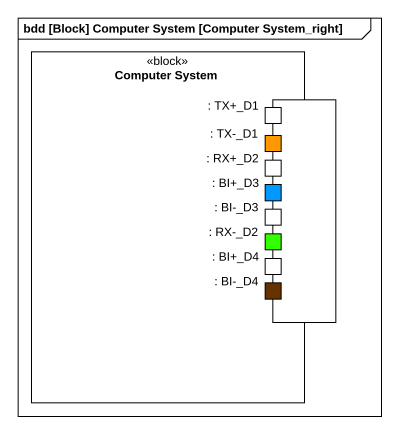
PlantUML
@startuml
mainframe bdd [Block] Computer System [Computer System_right]
rectangle "Computer System" as Computer_System <<block>> {
  port ": TX+_D1" as TX_D1 #FFFFFF
  port " " as port1
  port ": RX+_D2" as RX_D2 #FFFFFF
  port ": TX-_D1" as TX_D1_2 #FF9900
  port ": BI-_D3" as BI_D3 #FFFFFF
  port ": BI+_D3" as BI_D3_2 #0099FF
  port ": BI+_D4" as BI_D4 #FFFFFF
  port ": RX-_D2" as RX_D2_2 #33FF00
  port ": BI-_D4" as BI_D4_2 #663300
}
@enduml
